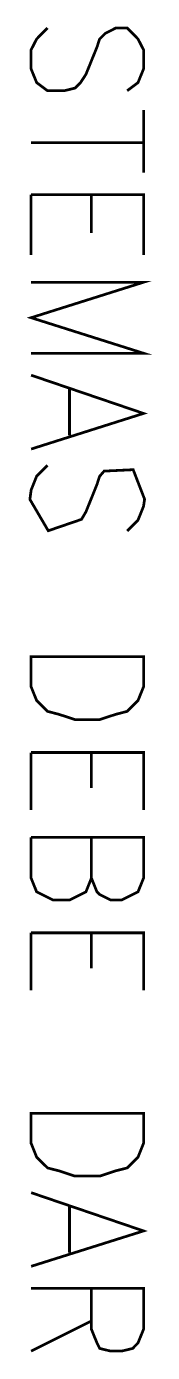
# Model space of a CAD drawing. Extents: x 0.1 to 11.6, y 0.2 to 16.4.
# Drawn here: x 1.6728 to 1.711, y 2.4229 to 2.8271 of the extents above; entities that cross this region are included whole.
import ezdxf

# ---------------------------------------------------------------- set-up
doc = ezdxf.new("R2010")
doc.units = 0
doc.header["$MEASUREMENT"] = 0

msp = doc.modelspace()

# ---------------------------------------------------------------- linework, layer by layer
at = {"color": 0, "const_width": 0.000833}
for points in [[(1.70335, 2.80751), (1.70665, 2.81), (1.70833, 2.81413), (1.70833, 2.81999), (1.70665, 2.82329), (1.70335, 2.82667), (1.69997, 2.82667), (1.69667, 2.82497), (1.69499, 2.82329), (1.69417, 2.82081), (1.69081, 2.8125), (1.68918, 2.81), (1.6875, 2.80832), (1.68419, 2.80751), (1.67914, 2.80751), (1.67583, 2.81), (1.67415, 2.81413), (1.67415, 2.81999), (1.67583, 2.82329), (1.67914, 2.82667)], [(1.70833, 2.80165), (1.70833, 2.7825)], [(1.70833, 2.79167), (1.67415, 2.79167)], [(1.67415, 2.77582), (1.70833, 2.77582), (1.70833, 2.75749)], [(1.67415, 2.77582), (1.67415, 2.75749)], [(1.69249, 2.77582), (1.69249, 2.76417)], [(1.67415, 2.74914), (1.70833, 2.74914), (1.67415, 2.73833), (1.70833, 2.72749), (1.67415, 2.72749)], [(1.67415, 2.72081), (1.70833, 2.70915), (1.67415, 2.69829)], [(1.68582, 2.71664), (1.68582, 2.70247)], [(1.70335, 2.67333), (1.70665, 2.67665), (1.70833, 2.68083), (1.70865, 2.683), (1.70518, 2.692), (1.69635, 2.69157), (1.69499, 2.69), (1.69417, 2.6875), (1.69081, 2.67914), (1.68946, 2.67686), (1.67936, 2.67339), (1.67378, 2.68294), (1.67415, 2.68582), (1.67583, 2.69), (1.67914, 2.69331)], [(1.67415, 2.60579), (1.70833, 2.60579), (1.70833, 2.58832)], [(1.67415, 2.60579), (1.67415, 2.58832)], [(1.69249, 2.60579), (1.69249, 2.595)], [(1.67415, 2.57997), (1.70833, 2.57997), (1.70833, 2.56749), (1.70665, 2.56332), (1.70167, 2.56082), (1.69835, 2.56082), (1.69499, 2.5625), (1.69417, 2.56332), (1.69249, 2.56749), (1.69249, 2.57997)], [(1.69249, 2.56749), (1.69081, 2.56332), (1.68582, 2.56082), (1.68083, 2.56082), (1.67583, 2.56332), (1.67415, 2.56749), (1.67415, 2.57997)], [(1.67415, 2.55083), (1.70833, 2.55083), (1.70833, 2.53331)], [(1.67415, 2.55083), (1.67415, 2.53331)], [(1.69249, 2.55083), (1.69249, 2.53999)], [(1.67415, 2.47163), (1.70833, 2.45996), (1.67415, 2.44917)], [(1.68582, 2.4675), (1.68582, 2.45335)], [(1.67415, 2.44249), (1.70833, 2.44249), (1.70833, 2.42996), (1.70665, 2.42583), (1.70503, 2.42415), (1.70167, 2.42333), (1.69835, 2.42333), (1.69499, 2.42415), (1.69417, 2.42583), (1.69249, 2.42996), (1.69249, 2.44249)], [(1.69249, 2.43251), (1.67415, 2.42333)]]:
    msp.add_lwpolyline(points, dxfattribs=at)
for points in [[(1.67415, 2.63499), (1.70833, 2.63499), (1.70833, 2.62582), (1.70665, 2.62164), (1.70335, 2.61833), (1.69997, 2.61746), (1.69499, 2.61583), (1.6875, 2.61583), (1.68251, 2.61746), (1.67914, 2.61833), (1.67583, 2.62164), (1.67415, 2.62582), (1.67415, 2.63499)], [(1.67415, 2.49582), (1.70833, 2.49582), (1.70833, 2.48665), (1.70665, 2.48247), (1.70335, 2.47917), (1.69997, 2.47831), (1.69499, 2.47667), (1.6875, 2.47667), (1.68251, 2.47831), (1.67914, 2.47917), (1.67583, 2.48247), (1.67415, 2.48665), (1.67415, 2.49582)]]:
    msp.add_lwpolyline(points, close=True, dxfattribs=at)

doc.saveas('drawing.dxf')
